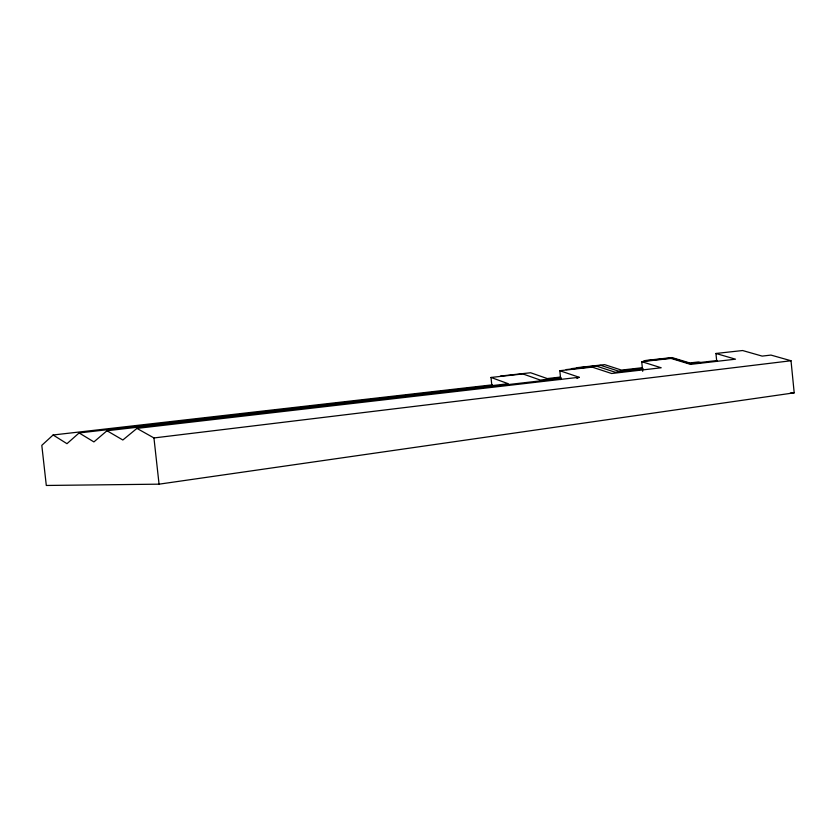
<?xml version="1.0" encoding="UTF-8"?>
<svg xmlns="http://www.w3.org/2000/svg" width="836" height="836" viewBox="0 0 836 836"><rect width="100%" height="100%" fill="white"/><g stroke="black" fill="none" stroke-linecap="round" stroke-linejoin="round"><path stroke-width="1.25" d="M492.341 384.832L53.107 434.992L41.8 445.348L46.304 485.465L159.059 484.169L794.2 392.826L791.013 360.755L770.959 355.081L762.16 356.105L742.608 350.535L715.94 353.471L716.692 360.953M491.881 385.856L491.004 377.454L508.319 383.745L79.106 432.943L66.974 443.686L53.107 434.992M561.238 378.468L106.987 430.749L93.914 441.91L79.106 432.943M560.726 379.586L559.807 370.703L579.139 377.266L136.937 428.398L122.84 439.997L106.987 430.749M576.934 378.509L579.139 377.266M136.937 428.398L153.949 437.949L791.013 360.755M643.177 369.031L615.233 372.25L596.768 366.21L566.139 369.585M717.11 360.525L690.118 363.629L671.548 357.986L643.678 361.047M560.183 377.088L547.267 378.562L530.609 372.751L500.388 376.064M641.891 367.756L621.441 370.087L604.616 364.632L576.997 367.662M560.998 377.705L540.349 380.077L522.928 373.953L491.004 377.454M642.738 368.342L618.494 371.111L600.875 365.384L571.834 368.582M645.476 360.483L672.008 357.568L689.721 362.949L698.509 361.946L700.923 362.678M559.807 370.703L592.212 367.129L611.618 373.504L661.203 367.777L641.714 361.664L642.696 371.32M641.714 361.664L671.036 358.435L690.567 364.381L735.492 359.187L715.94 353.471M790.292 393.087L794.2 392.826M153.949 437.949L159.059 484.169"/></g></svg>
